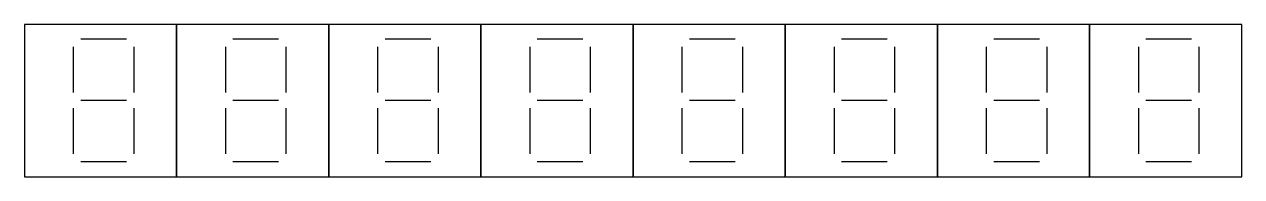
# Model space of a CAD drawing. Header units: millimetres. Extents: x 2244 to 2404, y 1990 to 2010.
import ezdxf

# ---------------------------------------------------------------- set-up
doc = ezdxf.new("R2010")
doc.units = ezdxf.units.MM

msp = doc.modelspace()

# ---------------------------------------------------------------- linework, layer by layer
for p, q in [((2250.21, 2006.84), (2250.21, 2000.84)), ((2257.21, 2007.84), (2251.21, 2007.84)), ((2258.21, 2000.84), (2258.21, 2006.84)), ((2270.21, 2006.84), (2270.21, 2000.84)), ((2277.21, 2007.84), (2271.21, 2007.84)), ((2278.21, 2000.84), (2278.21, 2006.84)), ((2290.21, 2006.84), (2290.21, 2000.84)), ((2297.21, 2007.84), (2291.21, 2007.84)), ((2298.21, 2000.84), (2298.21, 2006.84)), ((2310.21, 2006.84), (2310.21, 2000.84)), ((2317.21, 2007.84), (2311.21, 2007.84)), ((2318.21, 2000.84), (2318.21, 2006.84)), ((2330.21, 2006.84), (2330.21, 2000.84)), ((2337.21, 2007.84), (2331.21, 2007.84)), ((2338.21, 2000.84), (2338.21, 2006.84)), ((2350.21, 2006.84), (2350.21, 2000.84)), ((2357.21, 2007.84), (2351.21, 2007.84)), ((2358.21, 2000.84), (2358.21, 2006.84)), ((2370.21, 2006.84), (2370.21, 2000.84)), ((2377.21, 2007.84), (2371.21, 2007.84)), ((2378.21, 2000.84), (2378.21, 2006.84)), ((2390.21, 2006.84), (2390.21, 2000.84)), ((2397.21, 2007.84), (2391.21, 2007.84)), ((2398.21, 2000.84), (2398.21, 2006.84)), ((2250.21, 1998.81), (2250.21, 1992.81)), ((2251.21, 1999.84), (2257.21, 1999.84)), ((2257.21, 1999.81), (2251.21, 1999.81)), ((2258.21, 1992.81), (2258.21, 1998.81)), ((2270.21, 1998.81), (2270.21, 1992.81)), ((2271.21, 1999.84), (2277.21, 1999.84)), ((2277.21, 1999.81), (2271.21, 1999.81)), ((2278.21, 1992.81), (2278.21, 1998.81)), ((2290.21, 1998.81), (2290.21, 1992.81)), ((2291.21, 1999.84), (2297.21, 1999.84)), ((2297.21, 1999.81), (2291.21, 1999.81)), ((2298.21, 1992.81), (2298.21, 1998.81)), ((2310.21, 1998.81), (2310.21, 1992.81)), ((2311.21, 1999.84), (2317.21, 1999.84)), ((2317.21, 1999.81), (2311.21, 1999.81)), ((2318.21, 1992.81), (2318.21, 1998.81)), ((2330.21, 1998.81), (2330.21, 1992.81)), ((2331.21, 1999.84), (2337.21, 1999.84)), ((2337.21, 1999.81), (2331.21, 1999.81)), ((2338.21, 1992.81), (2338.21, 1998.81)), ((2350.21, 1998.81), (2350.21, 1992.81)), ((2351.21, 1999.84), (2357.21, 1999.84)), ((2357.21, 1999.81), (2351.21, 1999.81)), ((2358.21, 1992.81), (2358.21, 1998.81)), ((2370.21, 1998.81), (2370.21, 1992.81)), ((2371.21, 1999.84), (2377.21, 1999.84)), ((2377.21, 1999.81), (2371.21, 1999.81)), ((2378.21, 1992.81), (2378.21, 1998.81)), ((2390.21, 1998.81), (2390.21, 1992.81)), ((2391.21, 1999.84), (2397.21, 1999.84)), ((2397.21, 1999.81), (2391.21, 1999.81)), ((2398.21, 1992.81), (2398.21, 1998.81)), ((2251.21, 1991.81), (2257.21, 1991.81)), ((2271.21, 1991.81), (2277.21, 1991.81)), ((2291.21, 1991.81), (2297.21, 1991.81)), ((2311.21, 1991.81), (2317.21, 1991.81)), ((2331.21, 1991.81), (2337.21, 1991.81)), ((2351.21, 1991.81), (2357.21, 1991.81)), ((2371.21, 1991.81), (2377.21, 1991.81)), ((2391.21, 1991.81), (2397.21, 1991.81))]:
    msp.add_line(p, q)
for points in [[(2243.79, 1989.8), (2263.79, 1989.8), (2263.79, 2009.8), (2243.79, 2009.8)], [(2263.79, 1989.8), (2283.79, 1989.8), (2283.79, 2009.8), (2263.79, 2009.8)], [(2283.79, 1989.8), (2303.79, 1989.8), (2303.79, 2009.8), (2283.79, 2009.8)], [(2303.79, 1989.8), (2323.79, 1989.8), (2323.79, 2009.8), (2303.79, 2009.8)], [(2323.79, 1989.8), (2343.79, 1989.8), (2343.79, 2009.8), (2323.79, 2009.8)], [(2343.79, 1989.8), (2363.79, 1989.8), (2363.79, 2009.8), (2343.79, 2009.8)], [(2363.79, 1989.8), (2383.79, 1989.8), (2383.79, 2009.8), (2363.79, 2009.8)], [(2383.79, 1989.8), (2403.79, 1989.8), (2403.79, 2009.8), (2383.79, 2009.8)]]:
    msp.add_lwpolyline(points, close=True)

doc.saveas('drawing.dxf')
